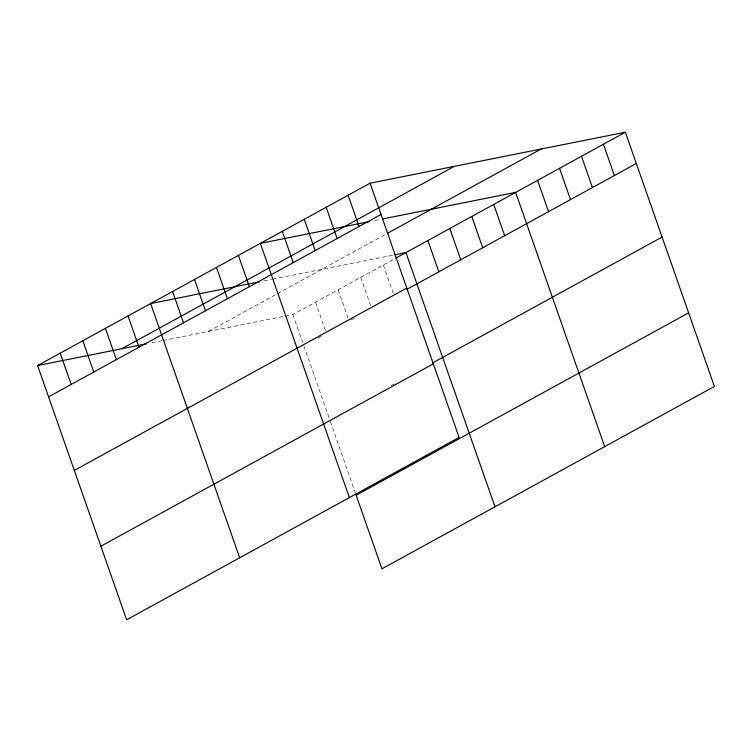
<?xml version="1.0" encoding="UTF-8"?>
<svg xmlns="http://www.w3.org/2000/svg" width="752" height="752" viewBox="0 0 752 752"><rect width="100%" height="100%" fill="white"/><g stroke="black" fill="none" stroke-linecap="round" stroke-linejoin="round"><path stroke-width="0.56" stroke-dasharray="3.76 2.82" d="M208.652 331.397L276.473 294.192M277.497 293.628L386.519 233.834M285.036 316.141L292.904 314.571L394.631 258.773M318.246 337.968L321.33 336.276M351.128 319.929L355.235 317.673M391.275 385.616L394.358 383.924M374.646 220.543L380.211 219.434M263.82 280.947L271.613 279.387M272.722 279.171L393.578 255.031M151.895 342.724L161.915 340.731M163.024 340.506L283.918 316.366M383.332 264.967L393.155 293.017M360.725 277.366L370.924 306.496M338.118 289.774L347.941 317.823M315.511 302.172L325.71 331.303M292.904 314.571L302.727 342.621M303.855 345.864L329.62 419.437M330.382 421.599L355.414 493.077"/><path stroke-width="1.13" d="M370.069 183.187L459.096 437.429L126.637 619.789L37.6 365.547L370.069 183.187L625.363 132.211L714.4 386.453L381.931 568.813L356.166 495.239L688.635 312.87M121.852 348.731L454.311 166.361M48.56 396.84L381.02 214.47M387.515 233.28L541.12 149.028M395.665 258.209L625.363 132.211M74.326 470.414L406.785 288.044M406.616 289.492L636.324 163.494M432.381 363.066L662.089 237.068M100.871 546.215L433.331 363.855M369.082 221.652L260.352 243.366L349.389 497.608M382.439 218.992L515.656 192.39L604.683 446.632M259.374 281.831L150.635 303.545L239.672 557.787M394.706 254.815L405.939 252.569L494.976 506.81M37.6 365.547L146.33 343.843M603.424 144.243L614.384 175.526M581.484 156.275L592.435 187.568M559.535 168.316L570.495 199.6M537.595 180.348L548.556 211.641M493.707 204.422L504.667 235.714M471.767 216.463L482.728 247.746M449.828 228.495L460.779 259.778M427.879 240.537L438.839 271.82M348.12 195.219L359.08 226.512M326.18 207.261L337.14 238.544M304.24 219.293L315.191 250.585M282.291 231.334L293.252 262.617M238.412 255.398L249.363 286.691M216.463 267.439L227.424 298.723M194.524 279.471L205.484 310.764M172.584 291.513L183.535 322.796M128.028 315.943L138.988 347.236M105.421 328.351L116.381 359.635M82.814 340.75L93.774 372.033M60.207 353.149L71.167 384.441"/></g></svg>
